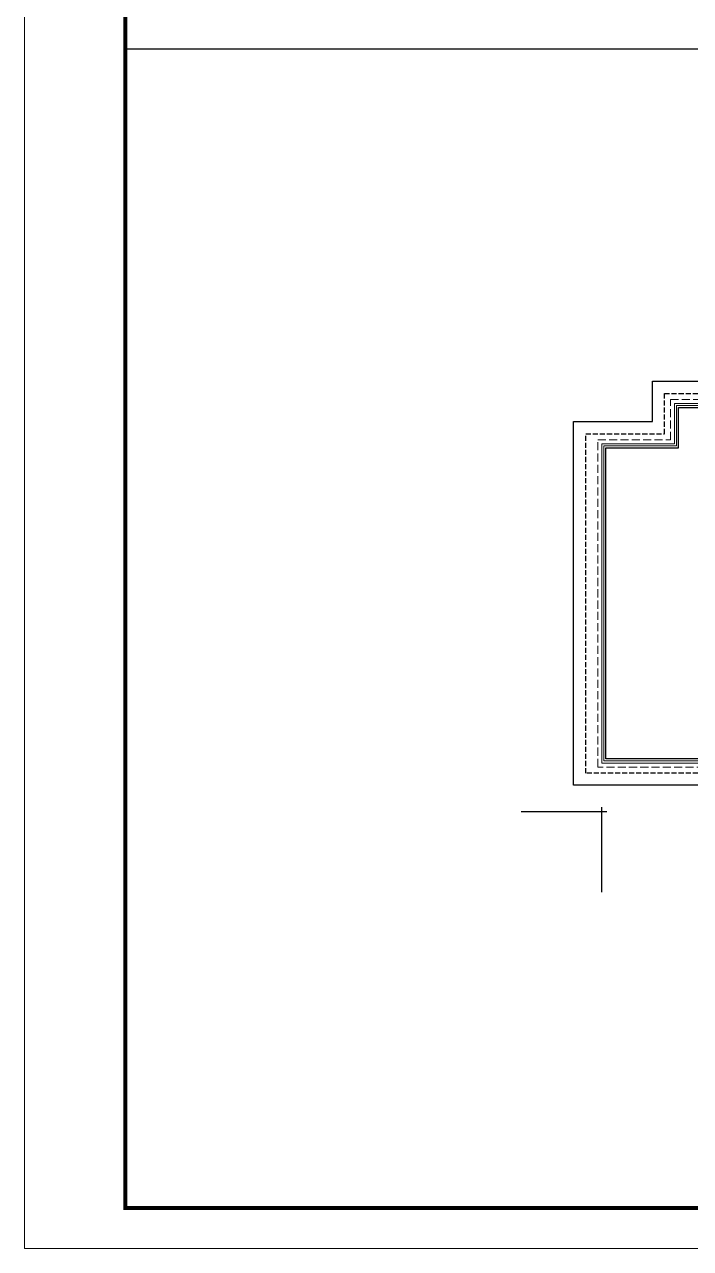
# Model space of a CAD drawing. Extents: x 2803505 to 5851001, y -1372902 to 24339.
# Drawn here: x 2833503 to 2850000, y -986254 to -955955 of the extents above; entities that cross this region are included whole.
import ezdxf

# ---------------------------------------------------------------- set-up
doc = ezdxf.new("R2010")
doc.units = 0
doc.header["$LTSCALE"] = 1000
doc.header["$MEASUREMENT"] = 0
doc.linetypes.add('#P_--_20B1_001_t3$0$DASH', pattern=[0.35, 0.25, -0.1])
doc.linetypes.add('DASH', pattern=[0.35, 0.25, -0.1])
for name, color, linetype in [('!!电气', 1, 'CONTINUOUS'), ('ROOF', 183, 'CONTINUOUS'), ('看线', 185, 'CONTINUOUS')]:
    doc.layers.add(name, color=color, linetype=linetype)
for name, color, linetype, lineweight in [('图框', 147, 'CONTINUOUS', 20), ('平面-栏杆', 56, 'CONTINUOUS', 15), ('平面-看线', 252, 'CONTINUOUS', 15)]:
    doc.layers.add(name, color=color, linetype=linetype, lineweight=lineweight)

# ---------------------------------------------------------------- blocks, each defined once
blk = doc.blocks.new('A$C100F5A36')
at = {"layer": '!!电气', "color": 1}
for p, q in [((11802, -20882), (11802, -18779)), ((9802, -18882), (11924, -18882))]:
    blk.add_line(p, q, dxfattribs=at)
at = {"layer": 'ROOF', "color": 252, "ltscale": 0.8}
for points in [[(14202, -18232), (11102, -18232), (11102, -9232), (13052, -9232), (13052, -8232), (19902, -8232)], [(14352, -17582), (11902, -17582), (11902, -9882), (13702, -9882), (13702, -8882), (19902, -8882)]]:
    blk.add_lwpolyline(points, dxfattribs=at)
at = {"layer": '平面-栏杆', "color": 252}
for points in [[(14352, -17682), (11802, -17682), (11802, -9782), (13602, -9782), (13602, -8782), (19902, -8782)], [(14352, -17632), (11852, -17632), (11852, -9832), (13652, -9832), (13652, -8832), (19902, -8832)]]:
    blk.add_lwpolyline(points, dxfattribs=at)
at = {"layer": '平面-看线', "color": 252, "linetype": 'DASH', "ltscale": 0.8}
blk.add_lwpolyline([(14352, -17782), (11702, -17782), (11702, -9682), (13502, -9682), (13502, -8682), (19902, -8682)], dxfattribs=at)
at = {"layer": '看线', "color": 252, "linetype": '#P_--_20B1_001_t3$0$DASH', "ltscale": 0.5}
blk.add_lwpolyline([(14352, -18782), (14352, -17932), (11402, -17932), (11402, -9532), (13352, -9532), (13352, -8532), (19902, -8532)], dxfattribs=at)

msp = doc.modelspace()

# ---------------------------------------------------------------- linework, layer by layer
at = {"layer": '!!电气', "color": 252}
msp.add_line((2836003.5, -956553.6), (2909608.4, -956553.6), dxfattribs=at)

# ---------------------------------------------------------------- block references
at = {"layer": '!!电气'}
msp.add_blockref('A$C100F5A36', (2836003.5, -956553.6), dxfattribs=at)

# ---------------------------------------------------------------- next in the draw order: linework, layer by layer
at = {"layer": '图框'}
msp.add_lwpolyline([(2833503.5, -926853.6), (2917603.5, -926853.6), (2917603.5, -986253.6), (2833503.5, -986253.6)], close=True, dxfattribs=at)
at = {"layer": '图框', "const_width": 100}
msp.add_lwpolyline([(2916603.5, -985253.6), (2916603.5, -927853.6), (2836003.5, -927853.6), (2836003.5, -985253.6)], close=True, dxfattribs=at)

doc.saveas('drawing.dxf')
